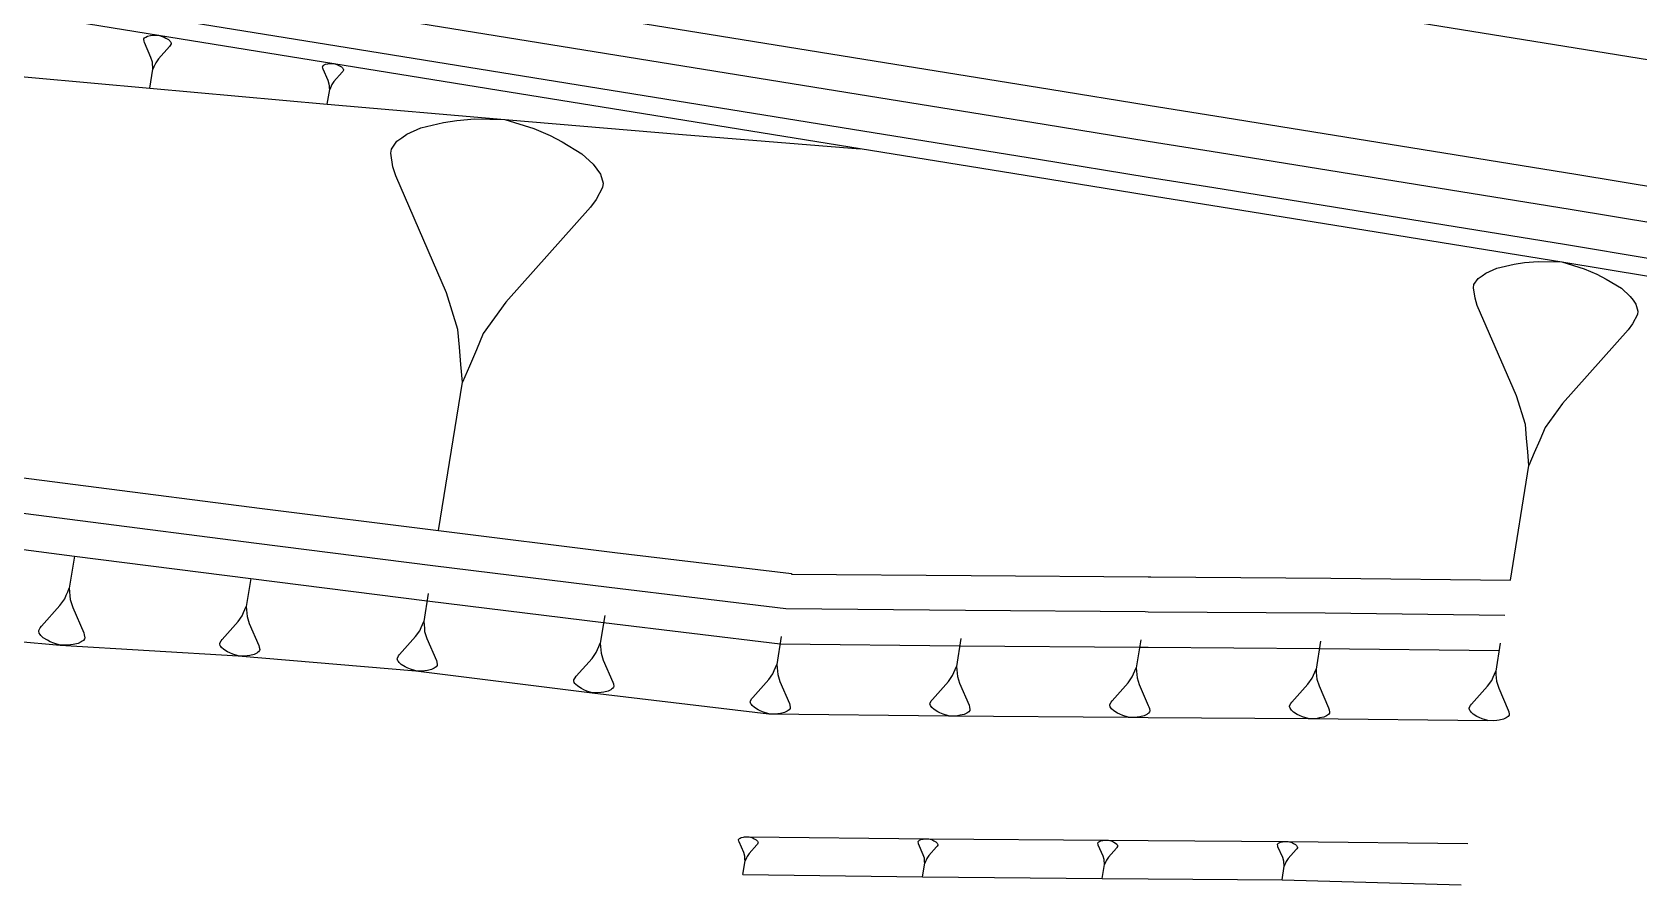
# Model space of a CAD drawing. Extents: x 389565 to 391267, y 804651 to 804848.
# Drawn here: x 390368.59 to 390413.8, y 804651.15 to 804675.13 of the extents above; entities that cross this region are included whole.
import ezdxf

# ---------------------------------------------------------------- set-up
doc = ezdxf.new("R2010")
doc.units = 0
doc.layers.get('0').update_dxf_attribs({"linetype": 'CONTINUOUS'})

msp = doc.modelspace()

# ---------------------------------------------------------------- linework, layer by layer
at = {"color": 7}
for p, q in [((390371.731, 804674.9265), (390371.7335, 804674.9419)), ((390371.739, 804674.8779), (390371.731, 804674.9265)), ((390371.7335, 804674.9419), (390371.7539, 804674.9702)), ((390371.7494, 804674.8446), (390371.739, 804674.8779)), ((390371.9334, 804674.4203), (390371.7494, 804674.8446)), ((390371.7539, 804674.9702), (390371.7717, 804674.9831)), ((390371.7717, 804674.9831), (390371.7896, 804674.996)), ((390371.7896, 804674.996), (390371.8407, 804675.0193)), ((390371.8407, 804675.0193), (390371.9226, 804675.0376)), ((390371.9226, 804675.0376), (390371.9712, 804675.0456)), ((390371.9712, 804675.0456), (390372.0352, 804675.051)), ((390372.0352, 804675.051), (390372.1454, 804675.049)), ((390372.1454, 804675.049), (390372.2506, 804675.0163)), ((390372.457, 804674.7304), (390372.1488, 804674.3856)), ((390372.2506, 804675.0163), (390372.3097, 804674.9909)), ((390372.3097, 804674.9909), (390372.3533, 804674.9681)), ((390372.3533, 804674.9681), (390372.4253, 804674.9249)), ((390372.4253, 804674.9249), (390372.4664, 804674.8867)), ((390372.4773, 804674.7587), (390372.457, 804674.7304)), ((390372.4664, 804674.8867), (390372.4793, 804674.8688)), ((390372.5002, 804674.8023), (390372.4773, 804674.7587)), ((390372.4793, 804674.8688), (390372.4922, 804674.851)), ((390372.4922, 804674.851), (390372.5027, 804674.8177)), ((390372.5027, 804674.8177), (390372.5002, 804674.8023)), ((390371.9751, 804674.2873), (390371.9334, 804674.4203)), ((390371.9806, 804674.2233), (390371.9751, 804674.2873)), ((390372.0674, 804674.2724), (390372.0421, 804674.2134)), ((390372.1488, 804674.3856), (390372.0674, 804674.2724)), ((390376.8485, 804674.2295), (390376.9112, 804674.2435)), ((390376.9112, 804674.2435), (390376.9483, 804674.2496)), ((390376.9483, 804674.2496), (390376.9973, 804674.2537)), ((390376.9973, 804674.2537), (390377.0815, 804674.2522)), ((390377.0815, 804674.2522), (390377.1619, 804674.2271)), ((390371.9045, 804673.5569), (390371.9915, 804674.0953)), ((390371.986, 804674.1593), (390371.9806, 804674.2233)), ((390371.9915, 804674.0953), (390371.986, 804674.1593)), ((390372.0168, 804674.1543), (390371.9915, 804674.0953)), ((390372.0421, 804674.2134), (390372.0168, 804674.1543)), ((390376.7647, 804674.1585), (390376.7666, 804674.1703)), ((390376.7708, 804674.1213), (390376.7647, 804674.1585)), ((390376.7666, 804674.1703), (390376.7821, 804674.1919)), ((390376.7787, 804674.0959), (390376.7708, 804674.1213)), ((390376.9194, 804673.7715), (390376.7787, 804674.0959)), ((390376.7821, 804674.1919), (390376.7958, 804674.2018)), ((390376.7958, 804674.2018), (390376.8095, 804674.2116)), ((390376.8095, 804674.2116), (390376.8485, 804674.2295)), ((390377.3197, 804674.0086), (390377.0841, 804673.7449)), ((390377.1619, 804674.2271), (390377.2071, 804674.2078)), ((390377.2071, 804674.2078), (390377.2405, 804674.1903)), ((390377.2405, 804674.1903), (390377.2955, 804674.1573)), ((390377.2955, 804674.1573), (390377.327, 804674.1281)), ((390377.3353, 804674.0302), (390377.3197, 804674.0086)), ((390377.327, 804674.1281), (390377.3368, 804674.1144)), ((390377.3528, 804674.0636), (390377.3353, 804674.0302)), ((390377.3368, 804674.1144), (390377.3467, 804674.1008)), ((390377.3467, 804674.1008), (390377.3547, 804674.0753)), ((390377.3547, 804674.0753), (390377.3528, 804674.0636)), ((390376.8973, 804673.1113), (390376.9638, 804673.523)), ((390376.9513, 804673.6698), (390376.9194, 804673.7715)), ((390376.9555, 804673.6209), (390376.9513, 804673.6698)), ((390376.9596, 804673.5719), (390376.9555, 804673.6209)), ((390376.9638, 804673.523), (390376.9596, 804673.5719)), ((390376.9831, 804673.5681), (390376.9638, 804673.523)), ((390377.0025, 804673.6133), (390376.9831, 804673.5681)), ((390377.0219, 804673.6584), (390377.0025, 804673.6133)), ((390377.0841, 804673.7449), (390377.0219, 804673.6584)), ((390379.1341, 804672.2655), (390379.5303, 804672.4462)), ((390379.5303, 804672.4462), (390380.1649, 804672.5884)), ((390380.1649, 804672.5884), (390380.5419, 804672.6499)), ((390380.5419, 804672.6499), (390381.038, 804672.6922)), ((390381.038, 804672.6922), (390381.8919, 804672.6767)), ((390381.8919, 804672.6767), (390382.7073, 804672.4227)), ((390378.6994, 804671.8463), (390378.8572, 804672.0655)), ((390378.8572, 804672.0655), (390378.9956, 804672.1655)), ((390378.9956, 804672.1655), (390379.1341, 804672.2655)), ((390382.7073, 804672.4227), (390383.1649, 804672.2265)), ((390383.1649, 804672.2265), (390383.5034, 804672.0495)), ((390383.5034, 804672.0495), (390384.061, 804671.7148)), ((390378.6802, 804671.7271), (390378.6994, 804671.8463)), ((390378.7417, 804671.3502), (390378.6802, 804671.7271)), ((390384.061, 804671.7148), (390384.3802, 804671.4186)), ((390378.8224, 804671.0924), (390378.7417, 804671.3502)), ((390380.2489, 804667.8038), (390378.8224, 804671.0924)), ((390384.3802, 804671.4186), (390384.4802, 804671.2801)), ((390384.4802, 804671.2801), (390384.5802, 804671.1417)), ((390384.5802, 804671.1417), (390384.6609, 804670.884)), ((390384.6417, 804670.7647), (390384.4647, 804670.4263)), ((390384.6609, 804670.884), (390384.6417, 804670.7647)), ((390384.307, 804670.2071), (390381.9181, 804667.5343)), ((390384.4647, 804670.4263), (390384.307, 804670.2071)), ((390409.4977, 804668.3559), (390409.8046, 804668.4959)), ((390409.8046, 804668.4959), (390410.2963, 804668.6061)), ((390410.2963, 804668.6061), (390410.5883, 804668.6537)), ((390410.5883, 804668.6537), (390410.9727, 804668.6864)), ((390410.9727, 804668.6864), (390411.6342, 804668.6744)), ((390411.6342, 804668.6744), (390412.2659, 804668.4777)), ((390412.2659, 804668.4777), (390412.6204, 804668.3257)), ((390409.146, 804667.9388), (390409.161, 804668.0311)), ((390409.1937, 804667.6467), (390409.146, 804667.9388)), ((390409.161, 804668.0311), (390409.2831, 804668.201)), ((390409.2831, 804668.201), (390409.3904, 804668.2784)), ((390409.3904, 804668.2784), (390409.4977, 804668.3559)), ((390412.6204, 804668.3257), (390412.8826, 804668.1886)), ((390412.8826, 804668.1886), (390413.3147, 804667.9293)), ((390413.3147, 804667.9293), (390413.5619, 804667.6998)), ((390380.5719, 804666.7729), (390380.2489, 804667.8038)), ((390381.9181, 804667.5343), (390381.2872, 804666.6574)), ((390409.2562, 804667.4471), (390409.1937, 804667.6467)), ((390413.5619, 804667.6998), (390413.6394, 804667.5925)), ((390413.6394, 804667.5925), (390413.7169, 804667.4852)), ((390413.7169, 804667.4852), (390413.7794, 804667.2856)), ((390410.3614, 804664.8993), (390409.2562, 804667.4471)), ((390413.7645, 804667.1932), (390413.6274, 804666.931)), ((390413.7794, 804667.2856), (390413.7645, 804667.1932)), ((390380.6141, 804666.2768), (390380.5719, 804666.7729)), ((390381.2872, 804666.6574), (390381.091, 804666.1998)), ((390413.5052, 804666.7612), (390411.6545, 804664.6905)), ((390413.6274, 804666.931), (390413.5052, 804666.7612)), ((390380.6563, 804665.7806), (390380.6141, 804666.2768)), ((390381.091, 804666.1998), (390380.8948, 804665.7421)), ((390380.6986, 804665.2844), (390380.6563, 804665.7806)), ((390380.8948, 804665.7421), (390380.6986, 804665.2844)), ((390380.0249, 804661.1114), (390380.6986, 804665.2844)), ((390410.6115, 804664.1007), (390410.3614, 804664.8993)), ((390411.6545, 804664.6905), (390411.1658, 804664.0112)), ((390410.6443, 804663.7163), (390410.6115, 804664.1007)), ((390411.1658, 804664.0112), (390411.0137, 804663.6567)), ((390410.677, 804663.3319), (390410.6443, 804663.7163)), ((390411.0137, 804663.6567), (390410.8617, 804663.3021)), ((390410.1878, 804659.7146), (390410.7097, 804662.9475)), ((390410.7097, 804662.9475), (390410.677, 804663.3319)), ((390410.8617, 804663.3021), (390410.7097, 804662.9475)), ((390369.7802, 804660.3973), (390369.6341, 804659.4923)), ((390369.549, 804659.2938), (390369.5916, 804659.3931)), ((390369.5916, 804659.3931), (390369.6341, 804659.4923)), ((390369.6341, 804659.4923), (390369.6433, 804659.3847)), ((390369.6433, 804659.3847), (390369.6524, 804659.2771)), ((390374.7423, 804659.7616), (390374.6155, 804658.9762)), ((390379.7389, 804659.3392), (390379.6121, 804658.5538)), ((390368.8516, 804658.4248), (390369.3697, 804659.0044)), ((390369.3697, 804659.0044), (390369.5065, 804659.1946)), ((390369.5065, 804659.1946), (390369.549, 804659.2938)), ((390369.6524, 804659.2771), (390369.6616, 804659.1695)), ((390369.6616, 804659.1695), (390369.7316, 804658.946)), ((390369.7316, 804658.946), (390370.041, 804658.2328)), ((390374.5417, 804658.8039), (390374.5786, 804658.8901)), ((390374.5786, 804658.8901), (390374.6155, 804658.9762)), ((390374.6155, 804658.9762), (390374.6235, 804658.8828)), ((390374.6235, 804658.8828), (390374.6314, 804658.7895)), ((390368.8174, 804658.3773), (390368.8516, 804658.4248)), ((390373.9364, 804658.0497), (390374.386, 804658.5528)), ((390374.386, 804658.5528), (390374.5047, 804658.7178)), ((390374.5047, 804658.7178), (390374.5417, 804658.8039)), ((390374.6314, 804658.7895), (390374.6394, 804658.6961)), ((390374.6394, 804658.6961), (390374.7002, 804658.5021)), ((390374.7002, 804658.5021), (390374.9687, 804657.8831)), ((390379.5382, 804658.3815), (390379.5751, 804658.4677)), ((390379.5751, 804658.4677), (390379.6121, 804658.5538)), ((390379.6121, 804658.5538), (390379.62, 804658.4604)), ((390379.62, 804658.4604), (390379.628, 804658.3671)), ((390384.7048, 804658.7271), (390384.578, 804657.9417)), ((390368.7749, 804658.278), (390368.779, 804658.3039)), ((390368.7924, 804658.2221), (390368.7749, 804658.278)), ((390368.779, 804658.3039), (390368.8174, 804658.3773)), ((390368.814, 804658.1921), (390368.7924, 804658.2221)), ((390368.8357, 804658.1621), (390368.814, 804658.1921)), ((390368.9049, 804658.0978), (390368.8357, 804658.1621)), ((390369.0259, 804658.0252), (390368.9049, 804658.0978)), ((390369.0993, 804657.9869), (390369.0259, 804658.0252)), ((390369.1985, 804657.9443), (390369.0993, 804657.9869)), ((390369.9734, 804657.9784), (390369.8875, 804657.9392)), ((390370.0034, 804658.0001), (390369.9734, 804657.9784)), ((390370.0334, 804658.0218), (390370.0034, 804658.0001)), ((390370.0677, 804658.0693), (390370.0334, 804658.0218)), ((390370.041, 804658.2328), (390370.0585, 804658.1769)), ((390370.0585, 804658.1769), (390370.0718, 804658.0952)), ((390370.0718, 804658.0952), (390370.0677, 804658.0693)), ((390373.8734, 804657.9448), (390373.9067, 804658.0085)), ((390373.9067, 804658.0085), (390373.9364, 804658.0497)), ((390378.9329, 804657.6273), (390379.3825, 804658.1304)), ((390379.3825, 804658.1304), (390379.5013, 804658.2954)), ((390379.5013, 804658.2954), (390379.5382, 804658.3815)), ((390379.628, 804658.3671), (390379.6359, 804658.2737)), ((390379.6359, 804658.2737), (390379.6967, 804658.0797)), ((390379.6967, 804658.0797), (390379.9652, 804657.4607)), ((390389.6732, 804658.1304), (390389.5464, 804657.345)), ((390394.729, 804658.0753), (390394.6022, 804657.2899)), ((390399.7876, 804658.0372), (390399.6608, 804657.2518)), ((390404.8463, 804658), (390404.7195, 804657.2146)), ((390369.3753, 804657.8892), (390369.1985, 804657.9443)), ((390369.5605, 804657.8859), (390369.3753, 804657.8892)), ((390369.6681, 804657.895), (390369.5605, 804657.8859)), ((390369.7498, 804657.9084), (390369.6681, 804657.895)), ((390369.8875, 804657.9392), (390369.7498, 804657.9084)), ((390373.8698, 804657.9223), (390373.8734, 804657.9448)), ((390373.885, 804657.8738), (390373.8698, 804657.9223)), ((390373.9038, 804657.8478), (390373.885, 804657.8738)), ((390373.9226, 804657.8217), (390373.9038, 804657.8478)), ((390373.9827, 804657.7659), (390373.9226, 804657.8217)), ((390374.0876, 804657.7029), (390373.9827, 804657.7659)), ((390374.1513, 804657.6696), (390374.0876, 804657.7029)), ((390374.2375, 804657.6327), (390374.1513, 804657.6696)), ((390374.3909, 804657.5849), (390374.2375, 804657.6327)), ((390374.5516, 804657.582), (390374.3909, 804657.5849)), ((390374.645, 804657.5899), (390374.5516, 804657.582)), ((390374.716, 804657.6015), (390374.645, 804657.5899)), ((390374.8354, 804657.6283), (390374.716, 804657.6015)), ((390374.91, 804657.6623), (390374.8354, 804657.6283)), ((390374.9361, 804657.6811), (390374.91, 804657.6623)), ((390374.9621, 804657.6999), (390374.9361, 804657.6811)), ((390374.9918, 804657.7412), (390374.9621, 804657.6999)), ((390374.9687, 804657.8831), (390374.9839, 804657.8346)), ((390374.9839, 804657.8346), (390374.9954, 804657.7636)), ((390374.9954, 804657.7636), (390374.9918, 804657.7412)), ((390378.8663, 804657.4999), (390378.8699, 804657.5224)), ((390378.8699, 804657.5224), (390378.9032, 804657.5861)), ((390378.9032, 804657.5861), (390378.9329, 804657.6273)), ((390383.8989, 804657.0152), (390384.3485, 804657.5183)), ((390384.3485, 804657.5183), (390384.4672, 804657.6833)), ((390384.4672, 804657.6833), (390384.5041, 804657.7694)), ((390384.5041, 804657.7694), (390384.5411, 804657.8556)), ((390384.5411, 804657.8556), (390384.578, 804657.9417)), ((390384.578, 804657.9417), (390384.5859, 804657.8483)), ((390384.5859, 804657.8483), (390384.5939, 804657.7549)), ((390384.5939, 804657.7549), (390384.6018, 804657.6616)), ((390384.6018, 804657.6616), (390384.6626, 804657.4675)), ((390409.9018, 804657.9425), (390409.775, 804657.1571)), ((390378.8815, 804657.4514), (390378.8663, 804657.4999)), ((390378.9003, 804657.4254), (390378.8815, 804657.4514)), ((390378.9191, 804657.3993), (390378.9003, 804657.4254)), ((390378.9792, 804657.3435), (390378.9191, 804657.3993)), ((390379.0842, 804657.2805), (390378.9792, 804657.3435)), ((390379.1479, 804657.2472), (390379.0842, 804657.2805)), ((390379.234, 804657.2103), (390379.1479, 804657.2472)), ((390379.3875, 804657.1625), (390379.234, 804657.2103)), ((390379.5482, 804657.1596), (390379.3875, 804657.1625)), ((390379.6416, 804657.1675), (390379.5482, 804657.1596)), ((390379.7125, 804657.1791), (390379.6416, 804657.1675)), ((390379.832, 804657.2059), (390379.7125, 804657.1791)), ((390379.9065, 804657.2399), (390379.832, 804657.2059)), ((390379.9326, 804657.2587), (390379.9065, 804657.2399)), ((390379.9587, 804657.2775), (390379.9326, 804657.2587)), ((390379.9883, 804657.3188), (390379.9587, 804657.2775)), ((390379.9652, 804657.4607), (390379.9804, 804657.4122)), ((390379.9804, 804657.4122), (390379.992, 804657.3412)), ((390379.992, 804657.3412), (390379.9883, 804657.3188)), ((390384.6626, 804657.4675), (390384.9311, 804656.8486)), ((390389.3169, 804656.9215), (390389.4356, 804657.0865)), ((390389.4356, 804657.0865), (390389.4725, 804657.1727)), ((390389.4725, 804657.1727), (390389.5095, 804657.2588)), ((390389.5095, 804657.2588), (390389.5464, 804657.345)), ((390389.5464, 804657.345), (390389.5543, 804657.2516)), ((390389.5543, 804657.2516), (390389.5623, 804657.1582)), ((390389.5623, 804657.1582), (390389.5702, 804657.0648)), ((390389.5702, 804657.0648), (390389.631, 804656.8708)), ((390394.4914, 804657.0315), (390394.5284, 804657.1176)), ((390394.5284, 804657.1176), (390394.5653, 804657.2038)), ((390394.5653, 804657.2038), (390394.6022, 804657.2899)), ((390394.6022, 804657.2899), (390394.6102, 804657.1965)), ((390394.6102, 804657.1965), (390394.6181, 804657.1031)), ((390394.6181, 804657.1031), (390394.6261, 804657.0098)), ((390399.55, 804656.9934), (390399.5869, 804657.0795)), ((390399.5869, 804657.0795), (390399.6239, 804657.1656)), ((390399.6239, 804657.1656), (390399.6608, 804657.2518)), ((390399.6608, 804657.2518), (390399.6688, 804657.1584)), ((390399.6688, 804657.1584), (390399.6767, 804657.065)), ((390399.6767, 804657.065), (390399.6847, 804656.9716)), ((390404.6457, 804657.0423), (390404.6826, 804657.1285)), ((390404.6826, 804657.1285), (390404.7195, 804657.2146)), ((390404.7195, 804657.2146), (390404.7275, 804657.1212)), ((390404.7275, 804657.1212), (390404.7354, 804657.0278)), ((390409.7011, 804656.9848), (390409.738, 804657.0709)), ((390409.738, 804657.0709), (390409.775, 804657.1571)), ((390409.775, 804657.1571), (390409.7829, 804657.0637)), ((390409.7829, 804657.0637), (390409.7909, 804656.9703)), ((390383.8322, 804656.8878), (390383.8359, 804656.9102)), ((390383.8474, 804656.8393), (390383.8322, 804656.8878)), ((390383.8359, 804656.9102), (390383.8692, 804656.9739)), ((390383.8662, 804656.8132), (390383.8474, 804656.8393)), ((390383.8851, 804656.7872), (390383.8662, 804656.8132)), ((390383.8692, 804656.9739), (390383.8989, 804657.0152)), ((390383.9451, 804656.7314), (390383.8851, 804656.7872)), ((390384.0501, 804656.6684), (390383.9451, 804656.7314)), ((390384.1138, 804656.6351), (390384.0501, 804656.6684)), ((390384.1999, 804656.5982), (390384.1138, 804656.6351)), ((390384.8724, 804656.6278), (390384.7979, 804656.5938)), ((390384.8985, 804656.6466), (390384.8724, 804656.6278)), ((390384.9246, 804656.6654), (390384.8985, 804656.6466)), ((390384.9543, 804656.7067), (390384.9246, 804656.6654)), ((390384.9311, 804656.8486), (390384.9463, 804656.8001)), ((390384.9463, 804656.8001), (390384.9579, 804656.7291)), ((390384.9579, 804656.7291), (390384.9543, 804656.7067)), ((390388.8672, 804656.4184), (390389.3169, 804656.9215)), ((390389.631, 804656.8708), (390389.8995, 804656.2518)), ((390393.9231, 804656.3634), (390394.3727, 804656.8665)), ((390394.3727, 804656.8665), (390394.4914, 804657.0315)), ((390394.6261, 804657.0098), (390394.6869, 804656.8157)), ((390394.6869, 804656.8157), (390394.9554, 804656.1968)), ((390398.9817, 804656.3253), (390399.4313, 804656.8283)), ((390399.4313, 804656.8283), (390399.55, 804656.9934)), ((390399.6847, 804656.9716), (390399.7454, 804656.7776)), ((390399.7454, 804656.7776), (390400, 804656.1908)), ((390404.0404, 804656.2881), (390404.49, 804656.7911)), ((390404.49, 804656.7911), (390404.6087, 804656.9562)), ((390404.6087, 804656.9562), (390404.6457, 804657.0423)), ((390404.7354, 804657.0278), (390404.7434, 804656.9344)), ((390404.7434, 804656.9344), (390404.8042, 804656.7404)), ((390404.8042, 804656.7404), (390405.0727, 804656.1215)), ((390409.0958, 804656.2306), (390409.5454, 804656.7336)), ((390409.5454, 804656.7336), (390409.6642, 804656.8986)), ((390409.6642, 804656.8986), (390409.7011, 804656.9848)), ((390409.7909, 804656.9703), (390409.7988, 804656.8769)), ((390409.7988, 804656.8769), (390409.8596, 804656.6829)), ((390409.8596, 804656.6829), (390410.1281, 804656.0639)), ((390384.3534, 804656.5504), (390384.1999, 804656.5982)), ((390384.5141, 804656.5475), (390384.3534, 804656.5504)), ((390384.6075, 804656.5554), (390384.5141, 804656.5475)), ((390384.6784, 804656.567), (390384.6075, 804656.5554)), ((390384.7979, 804656.5938), (390384.6784, 804656.567)), ((390388.8006, 804656.2911), (390388.8043, 804656.3135)), ((390388.8158, 804656.2425), (390388.8006, 804656.2911)), ((390388.8043, 804656.3135), (390388.8376, 804656.3772)), ((390388.8346, 804656.2165), (390388.8158, 804656.2425)), ((390388.8535, 804656.1904), (390388.8346, 804656.2165)), ((390388.8376, 804656.3772), (390388.8672, 804656.4184)), ((390388.9135, 804656.1347), (390388.8535, 804656.1904)), ((390389.8995, 804656.2518), (390389.9147, 804656.2033)), ((390389.9147, 804656.2033), (390389.9263, 804656.1324)), ((390393.8565, 804656.236), (390393.8601, 804656.2584)), ((390393.8717, 804656.1875), (390393.8565, 804656.236)), ((390393.8601, 804656.2584), (390393.8934, 804656.3221)), ((390393.8905, 804656.1614), (390393.8717, 804656.1875)), ((390393.9093, 804656.1354), (390393.8905, 804656.1614)), ((390393.8934, 804656.3221), (390393.9231, 804656.3634)), ((390394.9554, 804656.1968), (390394.9705, 804656.1483)), ((390398.915, 804656.1979), (390398.9187, 804656.2203)), ((390398.9302, 804656.1494), (390398.915, 804656.1979)), ((390398.9187, 804656.2203), (390398.952, 804656.284)), ((390398.952, 804656.284), (390398.9817, 804656.3253)), ((390400, 804656.1908), (390400.0139, 804656.1586)), ((390400.0139, 804656.1586), (390400.0291, 804656.1101)), ((390403.9738, 804656.1607), (390403.9774, 804656.1831)), ((390403.989, 804656.1122), (390403.9738, 804656.1607)), ((390403.9774, 804656.1831), (390404.0107, 804656.2468)), ((390404.0107, 804656.2468), (390404.0404, 804656.2881)), ((390409.0328, 804656.1256), (390409.0661, 804656.1893)), ((390409.0661, 804656.1893), (390409.0958, 804656.2306)), ((390389.0185, 804656.0717), (390388.9135, 804656.1347)), ((390389.0822, 804656.0384), (390389.0185, 804656.0717)), ((390389.1683, 804656.0014), (390389.0822, 804656.0384)), ((390389.3218, 804655.9536), (390389.1683, 804656.0014)), ((390389.4825, 804655.9507), (390389.3218, 804655.9536)), ((390389.5759, 804655.9587), (390389.4825, 804655.9507)), ((390389.6468, 804655.9702), (390389.5759, 804655.9587)), ((390389.7663, 804655.997), (390389.6468, 804655.9702)), ((390389.8408, 804656.031), (390389.7663, 804655.997)), ((390389.8669, 804656.0498), (390389.8408, 804656.031)), ((390389.893, 804656.0687), (390389.8669, 804656.0498)), ((390389.9227, 804656.1099), (390389.893, 804656.0687)), ((390389.9263, 804656.1324), (390389.9227, 804656.1099)), ((390393.9694, 804656.0796), (390393.9093, 804656.1354)), ((390394.0743, 804656.0166), (390393.9694, 804656.0796)), ((390394.138, 804655.9833), (390394.0743, 804656.0166)), ((390394.2242, 804655.9464), (390394.138, 804655.9833)), ((390394.3776, 804655.8986), (390394.2242, 804655.9464)), ((390394.5383, 804655.8957), (390394.3776, 804655.8986)), ((390394.6317, 804655.9036), (390394.5383, 804655.8957)), ((390394.7027, 804655.9152), (390394.6317, 804655.9036)), ((390394.8221, 804655.942), (390394.7027, 804655.9152)), ((390394.8967, 804655.976), (390394.8221, 804655.942)), ((390394.9228, 804655.9948), (390394.8967, 804655.976)), ((390394.9488, 804656.0136), (390394.9228, 804655.9948)), ((390394.9785, 804656.0549), (390394.9488, 804656.0136)), ((390394.9705, 804656.1483), (390394.9821, 804656.0773)), ((390394.9821, 804656.0773), (390394.9785, 804656.0549)), ((390398.9491, 804656.1233), (390398.9302, 804656.1494)), ((390398.9679, 804656.0973), (390398.9491, 804656.1233)), ((390399.028, 804656.0415), (390398.9679, 804656.0973)), ((390399.1329, 804655.9785), (390399.028, 804656.0415)), ((390399.1966, 804655.9452), (390399.1329, 804655.9785)), ((390399.2828, 804655.9083), (390399.1966, 804655.9452)), ((390399.4362, 804655.8605), (390399.2828, 804655.9083)), ((390399.5969, 804655.8576), (390399.4362, 804655.8605)), ((390399.6903, 804655.8655), (390399.5969, 804655.8576)), ((390399.7612, 804655.8771), (390399.6903, 804655.8655)), ((390399.8807, 804655.9039), (390399.7612, 804655.8771)), ((390399.9553, 804655.9379), (390399.8807, 804655.9039)), ((390399.9813, 804655.9567), (390399.9553, 804655.9379)), ((390400, 804655.9702), (390399.9813, 804655.9567)), ((390400.0074, 804655.9755), (390400, 804655.9702)), ((390400.0371, 804656.0168), (390400.0074, 804655.9755)), ((390400.0291, 804656.1101), (390400.0407, 804656.0392)), ((390400.0407, 804656.0392), (390400.0371, 804656.0168)), ((390404.0078, 804656.0861), (390403.989, 804656.1122)), ((390404.0266, 804656.0601), (390404.0078, 804656.0861)), ((390404.0867, 804656.0043), (390404.0266, 804656.0601)), ((390404.1916, 804655.9413), (390404.0867, 804656.0043)), ((390404.2553, 804655.908), (390404.1916, 804655.9413)), ((390404.3415, 804655.8711), (390404.2553, 804655.908)), ((390404.4949, 804655.8233), (390404.3415, 804655.8711)), ((390404.6556, 804655.8204), (390404.4949, 804655.8233)), ((390404.749, 804655.8283), (390404.6556, 804655.8204)), ((390404.82, 804655.8399), (390404.749, 804655.8283)), ((390404.9394, 804655.8667), (390404.82, 804655.8399)), ((390405.014, 804655.9007), (390404.9394, 804655.8667)), ((390405.0401, 804655.9195), (390405.014, 804655.9007)), ((390405.0661, 804655.9383), (390405.0401, 804655.9195)), ((390405.0958, 804655.9796), (390405.0661, 804655.9383)), ((390405.0727, 804656.1215), (390405.0878, 804656.073)), ((390405.0878, 804656.073), (390405.0994, 804656.002)), ((390405.0994, 804656.002), (390405.0958, 804655.9796)), ((390409.0292, 804656.1032), (390409.0328, 804656.1256)), ((390409.0444, 804656.0547), (390409.0292, 804656.1032)), ((390409.0632, 804656.0286), (390409.0444, 804656.0547)), ((390409.082, 804656.0025), (390409.0632, 804656.0286)), ((390409.1421, 804655.9468), (390409.082, 804656.0025)), ((390409.2471, 804655.8838), (390409.1421, 804655.9468)), ((390409.3108, 804655.8505), (390409.2471, 804655.8838)), ((390409.3969, 804655.8135), (390409.3108, 804655.8505)), ((390409.5504, 804655.7657), (390409.3969, 804655.8135)), ((390409.7111, 804655.7628), (390409.5504, 804655.7657)), ((390409.8045, 804655.7708), (390409.7111, 804655.7628)), ((390409.8754, 804655.7824), (390409.8045, 804655.7708)), ((390409.9949, 804655.8091), (390409.8754, 804655.7824)), ((390410.0694, 804655.8431), (390409.9949, 804655.8091)), ((390410.0955, 804655.862), (390410.0694, 804655.8431)), ((390410.1216, 804655.8808), (390410.0955, 804655.862)), ((390410.1512, 804655.922), (390410.1216, 804655.8808)), ((390410.1281, 804656.0639), (390410.1433, 804656.0154)), ((390410.1433, 804656.0154), (390410.1549, 804655.9445)), ((390410.1549, 804655.9445), (390410.1512, 804655.922)), ((390388.4695, 804652.4113), (390388.4713, 804652.4222)), ((390388.4751, 804652.3767), (390388.4695, 804652.4113)), ((390388.4713, 804652.4222), (390388.4857, 804652.4423)), ((390388.4825, 804652.3531), (390388.4751, 804652.3767)), ((390388.6134, 804652.0515), (390388.4825, 804652.3531)), ((390388.4857, 804652.4423), (390388.4984, 804652.4515)), ((390388.4984, 804652.4515), (390388.5111, 804652.4607)), ((390388.5111, 804652.4607), (390388.5475, 804652.4772)), ((390388.5475, 804652.4772), (390388.6057, 804652.4903)), ((390388.6057, 804652.4903), (390388.6402, 804652.4959)), ((390388.6402, 804652.4959), (390388.6857, 804652.4998)), ((390388.6857, 804652.4998), (390388.764, 804652.4984)), ((390388.764, 804652.4984), (390388.8388, 804652.4751)), ((390388.9855, 804652.2719), (390388.7664, 804652.0268)), ((390388.8388, 804652.4751), (390388.8808, 804652.4571)), ((390388.8808, 804652.4571), (390388.9118, 804652.4409)), ((390388.9118, 804652.4409), (390388.9629, 804652.4102)), ((390388.9629, 804652.4102), (390388.9922, 804652.383)), ((390388.9999, 804652.292), (390388.9855, 804652.2719)), ((390388.9922, 804652.383), (390389.0014, 804652.3703)), ((390389.0162, 804652.323), (390388.9999, 804652.292)), ((390389.0014, 804652.3703), (390389.0105, 804652.3576)), ((390389.0105, 804652.3576), (390389.0179, 804652.334)), ((390389.0179, 804652.334), (390389.0162, 804652.323)), ((390393.5231, 804652.3556), (390393.5249, 804652.3666)), ((390393.5288, 804652.3208), (390393.5231, 804652.3556)), ((390393.5249, 804652.3666), (390393.5394, 804652.3869)), ((390393.5362, 804652.2969), (390393.5288, 804652.3208)), ((390393.668, 804651.993), (390393.5362, 804652.2969)), ((390393.5394, 804652.3869), (390393.5522, 804652.3961)), ((390393.5522, 804652.3961), (390393.565, 804652.4053)), ((390393.565, 804652.4053), (390393.6016, 804652.422)), ((390393.6016, 804652.422), (390393.6603, 804652.4352)), ((390393.6603, 804652.4352), (390393.6951, 804652.4409)), ((390393.6951, 804652.4409), (390393.741, 804652.4448)), ((390393.741, 804652.4448), (390393.8199, 804652.4433)), ((390393.8199, 804652.4433), (390393.8952, 804652.4199)), ((390394.043, 804652.2151), (390393.8223, 804651.9681)), ((390393.8952, 804652.4199), (390393.9375, 804652.4017)), ((390393.9375, 804652.4017), (390393.9688, 804652.3854)), ((390393.9688, 804652.3854), (390394.0203, 804652.3545)), ((390394.0203, 804652.3545), (390394.0498, 804652.3271)), ((390394.0576, 804652.2354), (390394.043, 804652.2151)), ((390394.0498, 804652.3271), (390394.059, 804652.3143)), ((390394.074, 804652.2667), (390394.0576, 804652.2354)), ((390394.059, 804652.3143), (390394.0683, 804652.3015)), ((390394.0683, 804652.3015), (390394.0757, 804652.2777)), ((390394.0757, 804652.2777), (390394.074, 804652.2667)), ((390398.5794, 804652.3168), (390398.5812, 804652.3279)), ((390398.5851, 804652.2817), (390398.5794, 804652.3168)), ((390398.5812, 804652.3279), (390398.5959, 804652.3483)), ((390398.5926, 804652.2577), (390398.5851, 804652.2817)), ((390398.7255, 804651.9515), (390398.5926, 804652.2577)), ((390398.5959, 804652.3483), (390398.6088, 804652.3576)), ((390398.6088, 804652.3576), (390398.6217, 804652.3669)), ((390398.6217, 804652.3669), (390398.6585, 804652.3837)), ((390398.6585, 804652.3837), (390398.7176, 804652.397)), ((390398.7176, 804652.397), (390398.7527, 804652.4027)), ((390398.7527, 804652.4027), (390398.7989, 804652.4067)), ((390398.7989, 804652.4067), (390398.8784, 804652.4052)), ((390398.8784, 804652.4052), (390398.9544, 804652.3816)), ((390399.1033, 804652.1753), (390398.8809, 804651.9264)), ((390398.9544, 804652.3816), (390398.997, 804652.3633)), ((390398.997, 804652.3633), (390399.0285, 804652.3468)), ((390399.0285, 804652.3468), (390399.0804, 804652.3156)), ((390399.0804, 804652.3156), (390399.1101, 804652.2881)), ((390399.118, 804652.1957), (390399.1033, 804652.1753)), ((390399.1101, 804652.2881), (390399.1194, 804652.2752)), ((390399.1345, 804652.2272), (390399.118, 804652.1957)), ((390399.1194, 804652.2752), (390399.1287, 804652.2623)), ((390399.1287, 804652.2623), (390399.1363, 804652.2383)), ((390399.1363, 804652.2383), (390399.1345, 804652.2272)), ((390403.6358, 804652.2789), (390403.6377, 804652.2901)), ((390403.6416, 804652.2436), (390403.6358, 804652.2789)), ((390403.6377, 804652.2901), (390403.6524, 804652.3107)), ((390403.6492, 804652.2194), (390403.6416, 804652.2436)), ((390403.783, 804651.9109), (390403.6492, 804652.2194)), ((390403.6524, 804652.3107), (390403.6654, 804652.3201)), ((390403.6654, 804652.3201), (390403.6784, 804652.3294)), ((390403.6784, 804652.3294), (390403.7156, 804652.3464)), ((390403.7156, 804652.3464), (390403.7751, 804652.3597)), ((390403.7751, 804652.3597), (390403.8105, 804652.3655)), ((390403.8105, 804652.3655), (390403.8571, 804652.3695)), ((390403.8571, 804652.3695), (390403.9372, 804652.368)), ((390403.9372, 804652.368), (390404.0137, 804652.3442)), ((390404.1637, 804652.1363), (390403.9396, 804651.8856)), ((390404.0137, 804652.3442), (390404.0566, 804652.3258)), ((390404.0566, 804652.3258), (390404.0883, 804652.3092)), ((390404.0883, 804652.3092), (390404.1407, 804652.2778)), ((390404.1407, 804652.2778), (390404.1706, 804652.25)), ((390404.1785, 804652.1569), (390404.1637, 804652.1363)), ((390404.1706, 804652.25), (390404.18, 804652.237)), ((390404.1951, 804652.1886), (390404.1785, 804652.1569)), ((390404.18, 804652.237), (390404.1894, 804652.224)), ((390404.1894, 804652.224), (390404.1969, 804652.1998)), ((390404.1969, 804652.1998), (390404.1951, 804652.1886)), ((390388.5928, 804651.4378), (390388.6546, 804651.8205)), ((390388.643, 804651.957), (390388.6134, 804652.0515)), ((390388.6468, 804651.9115), (390388.643, 804651.957)), ((390388.6507, 804651.866), (390388.6468, 804651.9115)), ((390388.6546, 804651.8205), (390388.6507, 804651.866)), ((390388.6726, 804651.8625), (390388.6546, 804651.8205)), ((390388.6906, 804651.9044), (390388.6726, 804651.8625)), ((390388.7086, 804651.9464), (390388.6906, 804651.9044)), ((390388.7664, 804652.0268), (390388.7086, 804651.9464)), ((390393.6473, 804651.3746), (390393.7096, 804651.7602)), ((390393.6979, 804651.8978), (390393.668, 804651.993)), ((390393.7018, 804651.8519), (390393.6979, 804651.8978)), ((390393.7057, 804651.8061), (390393.7018, 804651.8519)), ((390393.7096, 804651.7602), (390393.7057, 804651.8061)), ((390393.7277, 804651.8025), (390393.7096, 804651.7602)), ((390393.7459, 804651.8448), (390393.7277, 804651.8025)), ((390393.764, 804651.8871), (390393.7459, 804651.8448)), ((390393.8223, 804651.9681), (390393.764, 804651.8871)), ((390398.7046, 804651.3283), (390398.7673, 804651.7169)), ((390398.7555, 804651.8555), (390398.7255, 804651.9515)), ((390398.7595, 804651.8093), (390398.7555, 804651.8555)), ((390398.7634, 804651.7631), (390398.7595, 804651.8093)), ((390398.7673, 804651.7169), (390398.7634, 804651.7631)), ((390398.7856, 804651.7595), (390398.7673, 804651.7169)), ((390398.8039, 804651.8021), (390398.7856, 804651.7595)), ((390398.8221, 804651.8447), (390398.8039, 804651.8021)), ((390398.8809, 804651.9264), (390398.8221, 804651.8447)), ((390403.762, 804651.283), (390403.8252, 804651.6745)), ((390403.8133, 804651.8141), (390403.783, 804651.9109)), ((390403.8173, 804651.7676), (390403.8133, 804651.8141)), ((390403.8212, 804651.721), (390403.8173, 804651.7676)), ((390403.8252, 804651.6745), (390403.8212, 804651.721)), ((390403.8436, 804651.7174), (390403.8252, 804651.6745)), ((390403.862, 804651.7604), (390403.8436, 804651.7174)), ((390403.8804, 804651.8033), (390403.862, 804651.7604)), ((390403.9396, 804651.8856), (390403.8804, 804651.8033))]:
    msp.add_line(p, q, dxfattribs=at)
at = {"color": 1, "linetype": 'CONTINUOUS'}
for points in [[(390300, 804688.8221), (390303.3546, 804688.153), (390308.2613, 804687.1743), (390313.168, 804686.1957), (390318.0748, 804685.217), (390322.9815, 804684.2383), (390327.8883, 804683.2596), (390332.795, 804682.2809), (390337.7018, 804681.3023), (390342.6085, 804680.3236), (390347.5446, 804679.5268), (390352.4807, 804678.7299), (390357.4168, 804677.9331), (390362.3529, 804677.1363), (390362.5113, 804677.1107), (390366.1734, 804676.5195), (390367.289, 804676.3395), (390372.2251, 804675.5426), (390377.1612, 804674.7458), (390382.0973, 804673.949), (390387.0334, 804673.1522), (390391.9695, 804672.3553), (390396.9056, 804671.5585), (390400, 804671.059)], [(390300, 804688.3126), (390303.2749, 804687.6594), (390308.1816, 804686.6807), (390313.0884, 804685.7021), (390317.9951, 804684.7234), (390322.9019, 804683.7447), (390327.8086, 804682.766), (390332.7153, 804681.7873), (390337.6221, 804680.8086), (390342.5288, 804679.83), (390347.4649, 804679.0331), (390352.401, 804678.2363), (390357.3371, 804677.4395), (390362.2732, 804676.6427), (390362.4316, 804676.6171), (390366.0938, 804676.0259), (390367.2093, 804675.8458), (390372.1454, 804675.049), (390377.0815, 804674.2522), (390382.0176, 804673.4554), (390386.9537, 804672.6585), (390391.8898, 804671.8617), (390396.8259, 804671.0649), (390400, 804670.5525)], [(390300, 804671.2557), (390300.6093, 804671.147), (390305.5336, 804670.2768), (390310.4592, 804669.415), (390315.3861, 804668.5615), (390320.3144, 804667.7164), (390325.2421, 804666.8672), (390330.1677, 804666.0054), (390335.0942, 804665.1491), (390340.0216, 804664.2982), (390344.9786, 804663.6313), (390349.937, 804662.9727), (390354.8968, 804662.3226), (390359.8579, 804661.6808), (390360.0172, 804661.6603), (390363.6978, 804661.1838), (390364.8188, 804661.0372), (390369.7802, 804660.3973), (390374.7423, 804659.7616), (390379.7062, 804659.1369), (390384.6721, 804658.5248), (390389.6405, 804657.9281)], [(390400, 804671.059), (390401.8417, 804670.7617), (390406.7778, 804669.9649), (390411.7139, 804669.168), (390416.6464, 804668.349), (390421.5789, 804667.53), (390424.3368, 804667.072), (390426.531, 804666.7116), (390431.5127, 804665.9224), (390436.5037, 804665.1945), (390441.5003, 804664.5057), (390446.5021, 804663.8562), (390451.5089, 804663.2459), (390456.5173, 804662.6476), (390461.5305, 804662.0885), (390466.5481, 804661.5688), (390471.5698, 804661.0884)], [(390400, 804670.5525), (390401.762, 804670.2681), (390406.6981, 804669.4712), (390411.6342, 804668.6744), (390416.5667, 804667.8554), (390421.4992, 804667.0363), (390424.2572, 804666.5784), (390426.4531, 804666.2178), (390431.4386, 804665.4279), (390436.4335, 804664.6994), (390441.434, 804664.0101), (390446.4397, 804663.3601), (390451.4504, 804662.7493), (390456.4627, 804662.1506), (390461.4797, 804661.5911), (390466.5012, 804661.071), (390471.5269, 804660.5903)], [(390389.6405, 804657.9281), (390394.6964, 804657.873), (390399.7549, 804657.8349), (390400, 804657.8331)], [(390400, 804657.8331), (390404.8137, 804657.7977), (390409.8691, 804657.7402)]]:
    msp.add_lwpolyline(points, dxfattribs=at)
at = {"color": 7, "linetype": 'CONTINUOUS'}
for points in [[(390318.3935, 804687.1914), (390323.3003, 804686.2127), (390326.2443, 804685.6255), (390328.207, 804685.2341), (390333.1137, 804684.2554), (390338.0205, 804683.2767), (390342.9272, 804682.298), (390347.8633, 804681.5012), (390352.7994, 804680.7044), (390357.7355, 804679.9075), (390362.6716, 804679.1107), (390362.8301, 804679.0851), (390366.4922, 804678.494), (390367.6077, 804678.3139), (390372.5438, 804677.5171), (390377.4799, 804676.7202), (390382.416, 804675.9234), (390387.3521, 804675.1266), (390392.2882, 804674.3298), (390397.2243, 804673.5329), (390400, 804673.0849)], [(390300, 804681.9664), (390302.3042, 804681.6461), (390307.2591, 804680.9659), (390312.2154, 804680.2941), (390317.173, 804679.6307), (390322.132, 804678.9757), (390327.0903, 804678.3165), (390332.0466, 804677.6447), (390337.0038, 804676.9784), (390341.9618, 804676.3176), (390346.9496, 804675.8407), (390351.9387, 804675.3722), (390356.9291, 804674.9121), (390361.9209, 804674.4603), (390362.0812, 804674.446), (390365.7845, 804674.1104), (390366.9124, 804674.0068), (390371.9045, 804673.5569), (390376.8973, 804673.1113), (390381.8919, 804672.6767), (390386.8885, 804672.2546), (390391.8876, 804671.8479)], [(390400, 804676.6302), (390402.7182, 804676.1914), (390407.6543, 804675.3946), (390412.5904, 804674.5977), (390417.5265, 804673.8009), (390422.4626, 804673.0041), (390425.2225, 804672.5586), (390427.3993, 804672.211), (390432.3411, 804671.4507), (390437.2888, 804670.7291), (390442.2419, 804670.0463), (390447.2003, 804669.4024), (390452.1635, 804668.7974), (390457.1314, 804668.2314), (390462.1035, 804667.7044), (390467.0796, 804667.2163), (390472.0594, 804666.7673), (390477.0426, 804666.3574), (390482.0288, 804665.9866), (390487.0177, 804665.6549), (390492.0092, 804665.3624), (390497.0027, 804665.109), (390500, 804664.9804)], [(390400, 804673.0849), (390402.1604, 804672.7361), (390407.0965, 804671.9393), (390412.0326, 804671.1425), (390416.9651, 804670.3234), (390421.8976, 804669.5044), (390424.6556, 804669.0464), (390426.8429, 804668.6872), (390431.8091, 804667.9003), (390436.7846, 804667.1746), (390441.7656, 804666.488), (390446.7519, 804665.8405), (390451.7431, 804665.2321), (390456.739, 804664.6629), (390461.7391, 804664.1329), (390466.7432, 804663.6421), (390471.7511, 804663.1906), (390476.7623, 804662.7784), (390481.7766, 804662.4055), (390486.7936, 804662.0719), (390491.8132, 804661.7777), (390496.8349, 804661.5229), (390500, 804661.3872)], [(390389.7999, 804658.9153), (390384.8315, 804659.5121), (390379.8656, 804660.1242), (390374.9017, 804660.7489), (390369.9396, 804661.3845), (390364.9781, 804662.0244), (390363.8572, 804662.171), (390360.1766, 804662.6475), (390360.0173, 804662.668), (390355.0562, 804663.3098), (390350.0964, 804663.96), (390345.138, 804664.6185), (390340.1809, 804665.2854), (390335.2535, 804666.1363), (390330.3271, 804666.9926), (390325.4014, 804667.8544), (390320.4738, 804668.7036), (390315.5455, 804669.5487), (390310.6185, 804670.4022), (390305.6929, 804671.264), (390300.7687, 804672.1342), (390300, 804672.2714)], [(390320.6332, 804669.6909), (390325.5608, 804668.8416), (390330.4864, 804667.9798), (390335.4129, 804667.1235), (390340.3403, 804666.2727), (390345.2974, 804665.6057), (390350.2558, 804664.9472), (390355.2155, 804664.297), (390360.1767, 804663.6552), (390360.3359, 804663.6348), (390364.0165, 804663.1582), (390365.1375, 804663.0116), (390370.0989, 804662.3717), (390375.0611, 804661.7361), (390380.0249, 804661.1114), (390384.9909, 804660.4993), (390389.9593, 804659.9025), (390389.9565, 804659.8856), (390395.0151, 804659.8475), (390400, 804659.8099)], [(390400, 804659.8099), (390400.0737, 804659.8094), (390405.1324, 804659.7722), (390410.1878, 804659.7146)], [(390349.3214, 804659.1591), (390354.3481, 804658.9234), (390359.3769, 804658.7011), (390359.5384, 804658.6941), (390363.2754, 804658.5669), (390364.3829, 804658.3368), (390369.3753, 804657.8892), (390374.3909, 804657.5849), (390379.3875, 804657.1625), (390384.3534, 804656.5504), (390389.3218, 804655.9536), (390394.3776, 804655.8986), (390399.4362, 804655.8605), (390400, 804655.8563)], [(390400, 804658.8215), (390399.9143, 804658.8221), (390394.8557, 804658.8603), (390389.7999, 804658.9153)], [(390410.0285, 804658.7274), (390404.973, 804658.7849), (390400, 804658.8215)], [(390400, 804655.8563), (390404.4949, 804655.8233), (390409.5504, 804655.7657)], [(390388.764, 804652.4984), (390393.8199, 804652.4433), (390398.8784, 804652.4052), (390400, 804652.397)], [(390400, 804652.397), (390403.9372, 804652.368), (390408.9926, 804652.3105)], [(390388.5928, 804651.4378), (390393.6473, 804651.3746), (390398.7046, 804651.3283), (390400, 804651.3167)], [(390400, 804651.3167), (390403.762, 804651.283), (390408.8046, 804651.1457)]]:
    msp.add_lwpolyline(points, dxfattribs=at)
at = {"color": 2, "linetype": 'CONTINUOUS'}
for points in [[(390318.2342, 804686.2042), (390323.1409, 804685.2255), (390326.0849, 804684.6383), (390328.0476, 804684.2468), (390332.9544, 804683.2682), (390337.8611, 804682.2895), (390342.7679, 804681.3108), (390347.704, 804680.514), (390352.6401, 804679.7171), (390357.5762, 804678.9203), (390362.5123, 804678.1235), (390362.6707, 804678.0979), (390366.3328, 804677.5068), (390367.4484, 804677.3267), (390372.3845, 804676.5298), (390377.3206, 804675.733), (390382.2567, 804674.9362), (390387.1928, 804674.1394), (390392.1289, 804673.3425), (390397.065, 804672.5457), (390400, 804672.0719)], [(390400, 804672.0719), (390402.0011, 804671.7489), (390406.9371, 804670.9521), (390411.8732, 804670.1552), (390416.8058, 804669.3362), (390421.7383, 804668.5172), (390424.4962, 804668.0592), (390426.687, 804667.6994), (390431.6609, 804666.9113), (390436.6442, 804666.1846), (390441.633, 804665.4969), (390446.627, 804664.8483), (390451.626, 804664.239), (390456.6266, 804663.6416), (390461.632, 804663.0834), (390466.6418, 804662.5644), (390471.6557, 804662.0847)]]:
    msp.add_lwpolyline(points, dxfattribs=at)
at = {"color": 3, "linetype": 'CONTINUOUS'}
msp.add_lwpolyline([(390400, 804676.6302), (390402.7182, 804676.1914), (390407.6543, 804675.3946), (390412.5904, 804674.5977), (390417.5265, 804673.8009), (390422.4626, 804673.0041), (390425.2225, 804672.5586), (390427.3993, 804672.211), (390432.3411, 804671.4507), (390437.2888, 804670.7291), (390442.2419, 804670.0463), (390447.2003, 804669.4024), (390452.1635, 804668.7974), (390457.1314, 804668.2314), (390462.1035, 804667.7044), (390467.0796, 804667.2163), (390472.0594, 804666.7673), (390477.0426, 804666.3574), (390482.0288, 804665.9866), (390487.0177, 804665.6549), (390492.0092, 804665.3624), (390497.0027, 804665.109), (390500, 804664.9804)], dxfattribs=at)

doc.saveas('drawing.dxf')
